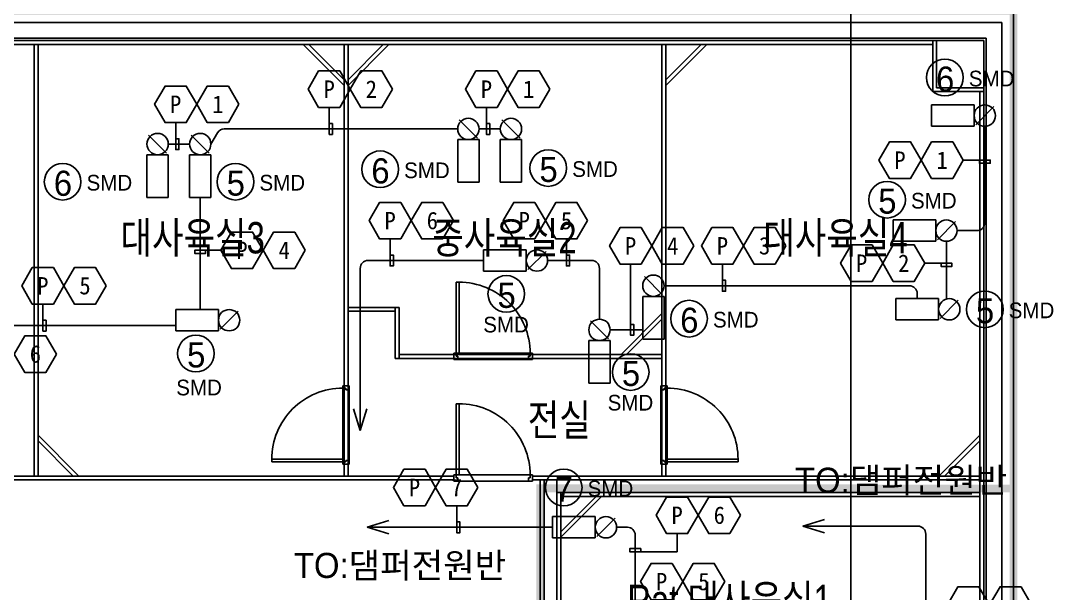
# Model space of a CAD drawing. Header units: millimetres. Extents: x 118559 to 211622, y 1329 to 63037.
# Drawn here: x 187459 to 200618, y 44849 to 52148 of the extents above; entities that cross this region are included whole.
import ezdxf
from ezdxf.enums import TextEntityAlignment as Align

# ---------------------------------------------------------------- set-up
doc = ezdxf.new("R2010")
doc.units = ezdxf.units.MM
doc.header["$LTSCALE"] = 120
doc.linetypes.add('HIDDENX2', pattern=[0.75, 0.5, -0.25])
for name, color, linetype in [('1구역', 41, 'Continuous'), ('ARCH', 9, 'Continuous'), ('DAMPER', 2, 'Continuous'), ('fire', 2, 'Continuous'), ('fire-l', 4, 'Continuous'), ('smd-f', 2, 'Continuous')]:
    doc.layers.add(name, color=color, linetype=linetype)
doc.styles.add('GHD', font='')
doc.styles.add('ghs', font='')
doc.styles.add('TT', font='')
doc.styles.add('돋움', font='')
doc.styles.get('GHD').set_extended_font_data('Dotum')
doc.styles.get('ghs').set_extended_font_data('Dotum')
doc.styles.get('TT').set_extended_font_data('Dotum')
doc.styles.get('돋움').set_extended_font_data('DotumChe')

# ---------------------------------------------------------------- blocks, each defined once
blk = doc.blocks.new('e-22-1')
at = {"layer": 'DAMPER'}
blk.add_line((-5, 1), (-1, 1), dxfattribs=at)
at = {"layer": 'fire'}
for p, q in [((-5, -1), (-5, 1)), ((-1, 1), (-1, -1)), ((0.85, 0.85), (-0.85, -0.85)), ((-1, -1), (-5, -1))]:
    blk.add_line(p, q, dxfattribs=at)
blk.add_circle((0, 0), 1, dxfattribs=at)

msp = doc.modelspace()

# ---------------------------------------------------------------- linework, layer by layer
at = {"layer": '1구역', "color": 4, "linetype": 'HIDDENX2', "ltscale": 7, "const_width": 100, "elevation": 0}
msp.add_lwpolyline([(177130.1, 40802.5), (179743.5, 40802.5), (179743.4, 44444), (194080.1, 44444.2), (194080.1, 46185.5), (200110.1, 46185.5), (200110.1, 52274.1), (160991.4, 52274.1), (160991.4, 42084.2), (169430.1, 42084.2), (169430.1, 35944.2), (167230.1, 35944.2), (167230.1, 31994.2), (177130, 31994.2), (177130.1, 40802.5)], dxfattribs=at)
at = {"layer": '1구역', "color": 5, "linetype": 'HIDDENX2', "ltscale": 7, "const_width": 100, "elevation": 0}
msp.add_lwpolyline([(194080.1, 44444.2), (194080.1, 46188.7), (200110.1, 46185.5), (200110.1, 24554.2), (190080.1, 24554.2), (190080.1, 29294.2), (188680.1, 29294.2), (188680.1, 31794.2), (187630.1, 31794.2), (187630.1, 42244.3), (192330.1, 42244.3), (192330.1, 44444.2)], close=True, dxfattribs=at)
at = {"layer": 'ARCH', "color": 9}
for p, q in [((198038.6, 6503.9, 0), (198038.6, 52274.2, 0)), ((200110.1, 6503.9, 0), (200110.1, 52274.2, 0)), ((200110.1, 6503.9, 0), (200110.1, 52274.2, 0)), ((199960.1, 52124.2, 0), (127180.1, 52124.1, 0)), ((199960.1, 52124.2, 0), (127180.1, 52124.1, 0)), ((199960.1, 52124.2, 0), (127180.1, 52124.1, 0)), ((199960.1, 9094.1, 0), (199960.1, 52124.2, 0)), ((199760.1, 51924.2, 0), (176080.1, 51924.2, 0)), ((183730.1, 51894.2, 0), (199130.1, 51894.2, 0)), ((199080.1, 51894.2, 0), (199080.1, 51244.2, 0)), ((199130.1, 51894.2, 0), (199130.1, 51294.2, 0)), ((199130.1, 51894.2, 0), (199730.1, 51894.2, 0)), ((199130.1, 51294.2, 0), (199130.1, 51894.2, 0)), ((199130.1, 51894.2, 0), (199730.1, 51894.2, 0)), ((199130.1, 51294.2, 0), (199130.1, 51894.2, 0)), ((199730.1, 51894.2, 0), (199730.1, 51294.2, 0)), ((199730.1, 51894.2, 0), (199730.1, 51294.2, 0)), ((199760.1, 24554.2, 0), (199760.1, 51924.2, 0)), ((183730.1, 51844.2, 0), (199080.1, 51844.2, 0)), ((187630.1, 51844.2, 0), (187630.1, 46344.2, 0)), ((187680.1, 51844.2, 0), (187680.1, 46344.2, 0)), ((191059.3, 51844.2, 0), (191580.1, 51323.5, 0)), ((191130.1, 51844.2, 0), (191580.1, 51394.2, 0)), ((191580.1, 51844.2, 0), (191580.1, 46344.2, 0)), ((191580.1, 51844.2, 0), (191580.1, 46344.2, 0)), ((191630.1, 51844.2, 0), (191630.1, 46344.2, 0)), ((191630.1, 51844.2, 0), (191630.1, 46344.2, 0)), ((192080.1, 51844.2, 0), (191630.1, 51394.2, 0)), ((192150.8, 51844.2, 0), (191630.1, 51323.5, 0)), ((195630.1, 51844.2, 0), (195630.1, 46344.2, 0)), ((195680.1, 46344.2, 0), (195680.1, 51844.2, 0)), ((196130.1, 51844.2, 0), (195680.1, 51394.2, 0)), ((196200.8, 51844.2, 0), (195680.1, 51323.5, 0)), ((199080.1, 51244.2, 0), (199730.1, 51244.2, 0)), ((199130.1, 51294.2, 0), (199730.1, 51294.2, 0)), ((199730.1, 51294.2, 0), (199130.1, 51294.2, 0)), ((199730.1, 51294.2, 0), (199130.1, 51294.2, 0)), ((199680.1, 51244.2, 0), (199680.1, 43144.2, 0)), ((199730.1, 44444.2, 0), (199730.1, 51294.2, 0)), ((193009.4, 47909.2, 0), (193009.4, 48814.5, 0)), ((193009.4, 48814.5, 0), (193044.7, 48814.5, 0)), ((193044.7, 47909.2, 0), (193044.7, 48814.5, 0)), ((192280.1, 48494.2, 0), (191630.1, 48494.2, 0)), ((192230.1, 48444.2, 0), (191630.1, 48444.2, 0)), ((192230.1, 48494.2, 0), (192230.1, 47844.2, 0)), ((192280.1, 48494.2, 0), (192280.1, 47844.2, 0)), ((195109.3, 47894.2, 0), (195630.1, 48414.9, 0)), ((195180.1, 47894.2, 0), (195630.1, 48344.2, 0)), ((193009.4, 47909.2, 0), (192980.1, 47909.2, 0)), ((192980.1, 47909.2, 0), (192980.1, 47829.2, 0)), ((193009.4, 47873.3, 0), (193009.4, 47909.2, 0)), ((193044.7, 47909.2, 0), (193009.4, 47909.2, 0)), ((193044.7, 47909.2, 0), (193950.7, 47909.2, 0)), ((193950.7, 47909.2, 0), (193950.7, 47873.3, 0)), ((193980.1, 47909.2, 0), (193950.7, 47909.2, 0)), ((193980.1, 47829.2, 0), (193980.1, 47909.2, 0)), ((192230.1, 47844.2, 0), (195630.1, 47844.2, 0)), ((192280.1, 47894.2, 0), (195630.1, 47894.2, 0)), ((192980.1, 47894.2, 0), (192980.1, 47844.2, 0)), ((192980.1, 47894.2, 0), (192980.1, 47844.2, 0)), ((193029.9, 47829.2, 0), (192980.1, 47829.2, 0)), ((193029.9, 47873.3, 0), (193009.4, 47873.3, 0)), ((193029.9, 47829.2, 0), (193029.9, 47873.3, 0)), ((193029.9, 47829.2, 0), (193930.2, 47829.2, 0)), ((193930.2, 47873.3, 0), (193930.2, 47829.2, 0)), ((193950.7, 47873.3, 0), (193930.2, 47873.3, 0)), ((193950.7, 47873.3, 0), (193930.2, 47873.3, 0)), ((193980.1, 47829.2, 0), (193930.2, 47829.2, 0)), ((193980.1, 47844.2, 0), (193980.1, 47894.2, 0)), ((191565.1, 47494.2, 0), (191565.1, 47464.8, 0)), ((191645.1, 47494.2, 0), (191565.1, 47494.2, 0)), ((191565.1, 47464.8, 0), (191600.9, 47464.8, 0)), ((191565.1, 46558.8, 0), (191565.1, 47464.8, 0)), ((191630.1, 47494.2, 0), (191580.1, 47494.2, 0)), ((191600.9, 47464.8, 0), (191600.9, 47444.3, 0)), ((191600.9, 47464.8, 0), (191600.9, 47444.3, 0)), ((191600.9, 47444.3, 0), (191645.1, 47444.3, 0)), ((191645.1, 47494.2, 0), (191645.1, 47444.3, 0)), ((191645.1, 46544.1, 0), (191645.1, 47444.3, 0)), ((195615.1, 47494.2, 0), (195695.1, 47494.2, 0)), ((195615.1, 47494.2, 0), (195615.1, 47444.3, 0)), ((195659.2, 47444.3, 0), (195615.1, 47444.3, 0)), ((195615.1, 46544.1, 0), (195615.1, 47444.3, 0)), ((195630.1, 47494.2, 0), (195680.1, 47494.2, 0)), ((195659.2, 47464.8, 0), (195659.2, 47444.3, 0)), ((195695.1, 47464.8, 0), (195659.2, 47464.8, 0)), ((195659.2, 47464.8, 0), (195659.2, 47444.3, 0)), ((195695.1, 47494.2, 0), (195695.1, 47464.8, 0)), ((195695.1, 46558.8, 0), (195695.1, 47464.8, 0)), ((193009.4, 46359.2, 0), (193009.4, 47264.5, 0)), ((193009.4, 47264.5, 0), (193044.7, 47264.5, 0)), ((193044.7, 46359.2, 0), (193044.7, 47264.5, 0)), ((188200.8, 46344.2, 0), (187680.1, 46864.9, 0)), ((199159.3, 46344.2, 0), (199680.1, 46864.9, 0)), ((188130.1, 46344.2, 0), (187680.1, 46794.2, 0)), ((199230.1, 46344.2, 0), (199680.1, 46794.2, 0)), ((191565.1, 46558.8, 0), (190659.8, 46558.8, 0)), ((190659.8, 46523.6, 0), (190659.8, 46558.8, 0)), ((191565.1, 46523.6, 0), (190659.8, 46523.6, 0)), ((191565.1, 46558.8, 0), (191565.1, 46523.6, 0)), ((191565.1, 46523.6, 0), (191565.1, 46494.2, 0)), ((191600.9, 46523.6, 0), (191565.1, 46523.6, 0)), ((191565.1, 46494.2, 0), (191645.1, 46494.2, 0)), ((191580.1, 46494.2, 0), (191630.1, 46494.2, 0)), ((191580.1, 46494.2, 0), (191630.1, 46494.2, 0)), ((191600.9, 46544.1, 0), (191600.9, 46523.6, 0)), ((191645.1, 46544.1, 0), (191600.9, 46544.1, 0)), ((191645.1, 46544.1, 0), (191645.1, 46494.2, 0)), ((195615.1, 46544.1, 0), (195659.2, 46544.1, 0)), ((195615.1, 46544.1, 0), (195615.1, 46494.2, 0)), ((195695.1, 46494.2, 0), (195615.1, 46494.2, 0)), ((195680.1, 46494.2, 0), (195630.1, 46494.2, 0)), ((195680.1, 46494.2, 0), (195630.1, 46494.2, 0)), ((195659.2, 46544.1, 0), (195659.2, 46523.6, 0)), ((195659.2, 46523.6, 0), (195695.1, 46523.6, 0)), ((195695.1, 46558.8, 0), (196600.3, 46558.8, 0)), ((195695.1, 46558.8, 0), (195695.1, 46523.6, 0)), ((195695.1, 46523.6, 0), (195695.1, 46494.2, 0)), ((195695.1, 46523.6, 0), (196600.3, 46523.6, 0)), ((196600.3, 46523.6, 0), (196600.3, 46558.8, 0)), ((179840.1, 46344.2, 0), (192980.1, 46344.2, 0)), ((193009.4, 46359.2, 0), (192980.1, 46359.2, 0)), ((192980.1, 46359.2, 0), (192980.1, 46279.2, 0)), ((192980.1, 46344.2, 0), (192980.1, 46294.2, 0)), ((192980.1, 46344.2, 0), (192980.1, 46294.2, 0)), ((192980.1, 46344.2, 0), (192980.1, 46294.2, 0)), ((193009.4, 46323.3, 0), (193009.4, 46359.2, 0)), ((193044.7, 46359.2, 0), (193009.4, 46359.2, 0)), ((193029.9, 46323.3, 0), (193009.4, 46323.3, 0)), ((193029.9, 46279.2, 0), (193029.9, 46323.3, 0)), ((193044.7, 46359.2, 0), (193950.7, 46359.2, 0)), ((193930.2, 46323.3, 0), (193930.2, 46279.2, 0)), ((193950.7, 46323.3, 0), (193930.2, 46323.3, 0)), ((193950.7, 46323.3, 0), (193930.2, 46323.3, 0)), ((193950.7, 46359.2, 0), (193950.7, 46323.3, 0)), ((193980.1, 46359.2, 0), (193950.7, 46359.2, 0)), ((193980.1, 46279.2, 0), (193980.1, 46359.2, 0)), ((193980.1, 46344.2, 0), (193980.1, 46294.2, 0)), ((193980.1, 46344.2, 0), (194080.1, 46344.2, 0)), ((193980.1, 46294.2, 0), (193980.1, 46344.2, 0)), ((194080.1, 46344.2, 0), (199680.1, 46344.2, 0)), ((179840.1, 46294.2, 0), (192980.1, 46294.2, 0)), ((193029.9, 46279.2, 0), (192980.1, 46279.2, 0)), ((193029.9, 46279.2, 0), (193930.2, 46279.2, 0)), ((193980.1, 46279.2, 0), (193930.2, 46279.2, 0)), ((193980.1, 46294.2, 0), (194130.1, 46294.2, 0)), ((194080.1, 46294.2, 0), (194080.1, 44284.2, 0)), ((194130.1, 43194.2, 0), (194130.1, 46294.2, 0)), ((194130.1, 46294.2, 0), (199680.1, 46294.2, 0)), ((194290.1, 46294.2, 0), (194290.1, 43194.2, 0)), ((194290.1, 46134.2, 0), (199680.1, 46134.2, 0)), ((194340.1, 46134.2, 0), (194340.1, 43194.2, 0)), ((194790.1, 46084.2, 0), (194340.1, 45634.2, 0)), ((194860.8, 46084.2, 0), (194340.1, 45563.5, 0)), ((194340.1, 46084.2, 0), (199680.1, 46084.2, 0))]:
    msp.add_line(p, q, dxfattribs=at)
for centre, start, end in [((193046, 47909.8, 0), 359.96385, 90.08492), ((191564.5, 46560.2, 0), 89.96385, 180.08492), ((195695.6, 46560.2, 0), 359.91508, 90.03615), ((193046, 46359.8, 0), 359.96385, 90.08492)]:
    msp.add_arc(centre, 904.7, start, end, dxfattribs=at)
at = {"layer": 'fire', "color": 2}
msp.add_line((195823.4, 45611.2, 0), (195823.4, 45378.4, 0), dxfattribs=at)
at = {"layer": 'fire', "color": 2, "elevation": 0}
for points in [[(191390.3, 51043.2), (191390.3, 50698.6), (191431.1, 50698.6), (191431.1, 50837.5), (191390.3, 50837.5)], [(193394.4, 51043.2), (193394.4, 50698.6), (193435.2, 50698.6), (193435.2, 50837.5), (193394.4, 50837.5)], [(189434.2, 50849.9), (189434.2, 50505.3), (189475, 50505.3), (189475, 50644.2), (189434.2, 50644.2)], [(199469.3, 50370.7), (199813.8, 50370.7), (199813.8, 50329.9), (199675, 50329.9), (199675, 50370.7)], [(192166.8, 49366.5), (192166.8, 49022), (192207.6, 49022), (192207.6, 49160.8), (192166.8, 49160.8)], [(194413.5, 49366.5), (194413.5, 49022), (194454.3, 49022), (194454.3, 49160.8), (194413.5, 49160.8)], [(190010.4, 49221.6), (189677.2, 49221.6), (189677.2, 49180.8), (189816, 49180.8), (189816, 49221.6)], [(195231.1, 49045.1), (195231.1, 48138.3), (195271.9, 48138.3), (195271.9, 48277.2), (195231.1, 48277.2)], [(196401.3, 49045.1), (196401.3, 48700.5), (196442.1, 48700.5), (196442.1, 48839.4), (196401.3, 48839.4)], [(198980.4, 49057.2), (199325, 49057.2), (199325, 49016.4), (199186.1, 49016.4), (199186.1, 49057.2)], [(187741.5, 48536.2), (187741.5, 48191.6), (187782.3, 48191.6), (187782.3, 48330.5), (187741.5, 48330.5)], [(193014.9, 45966.2), (193014.9, 45621.6), (193055.7, 45621.6), (193055.7, 45760.5), (193014.9, 45760.5)], [(195823.4, 45378.4), (195221, 45378.4), (195221, 45419.2), (195359.8, 45419.2), (195359.8, 45378.4)]]:
    msp.add_lwpolyline(points, dxfattribs=at)
at = {"layer": 'fire-l', "color": 6, "ltscale": 2}
for p, q in [((199744.4, 50802.1, 0), (199744.4, 49572.1, 0)), ((189967.6, 50718.9, 0), (189882.6, 50574.8, 0)), ((193027.6, 50768.1, 0), (190053.7, 50768.1, 0)), ((193570.7, 50768.1, 0), (193299.6, 50768.1, 0)), ((189610.6, 50574.8, 0), (189339.5, 50574.8, 0)), ((189746.6, 49894.8, 0), (189746.6, 48466.8, 0)), ((199391.6, 49472.1, 0), (199644.4, 49472.1, 0)), ((199255.6, 49336.1, 0), (199255.6, 48600.5, 0)), ((193358.1, 49091.4, 0), (191885.1, 49091.4, 0)), ((194174.1, 49091.4, 0), (194734.5, 49091.4, 0)), ((191785.1, 48991.4, 0), (191785.1, 46923, 0)), ((194834.5, 48343.7, 0), (194834.5, 48991.4, 0)), ((195657.9, 48770, 0), (198783.2, 48770, 0)), ((198883.2, 48605.2, 0), (198883.2, 48670, 0)), ((186712.7, 48261.1, 0), (189435.6, 48261.1, 0)), ((194970.5, 48207.7, 0), (195385.9, 48207.7, 0)), ((191785.1, 46923, 0), (191699.7, 47199.8, 2807)), ((191785.1, 46923, 0), (191870.5, 47199.8, 2807)), ((191875, 45691.1, 0), (192151.8, 45776.5, 2807)), ((194236.5, 45691.1, 0), (191875, 45691.1, 0)), ((191875, 45691.1, 0), (192151.8, 45605.7, 2807)), ((195052.5, 45691.1, 0), (195190.4, 45691.1, 0)), ((197425.9, 45705.5, 0), (197702.7, 45790.9, 2807)), ((198891.7, 45705.5, 0), (197425.9, 45705.5, 0)), ((197425.9, 45705.5, 0), (197702.7, 45620.1, 2807)), ((195290.4, 44619.5, 0), (195290.4, 45591.1, 0)), ((198991.7, 43496.5, 0), (198991.7, 45605.5, 0))]:
    msp.add_line(p, q, dxfattribs=at)
at = {"layer": 'fire-l', "color": 2, "elevation": 0}
for points in [[(191658.9, 51275.8), (191524.6, 51508.5), (191256, 51508.5), (191121.7, 51275.8), (191256, 51043.2), (191524.6, 51043.2)], [(192196.2, 51275.8), (192061.9, 51508.5), (191793.2, 51508.5), (191658.9, 51275.8), (191793.2, 51043.2), (192061.9, 51043.2)], [(193663, 51275.8), (193528.7, 51508.5), (193260.1, 51508.5), (193125.8, 51275.8), (193260.1, 51043.2), (193528.7, 51043.2)], [(194200.2, 51275.8), (194065.9, 51508.5), (193797.3, 51508.5), (193663, 51275.8), (193797.3, 51043.2), (194065.9, 51043.2)], [(189702.9, 51082.5), (189568.6, 51315.1), (189299.9, 51315.1), (189165.6, 51082.5), (189299.9, 50849.9), (189568.6, 50849.9)], [(190240.1, 51082.5), (190105.8, 51315.1), (189837.2, 51315.1), (189702.9, 51082.5), (189837.2, 50849.9), (190105.8, 50849.9)], [(198932, 50370.7), (198797.7, 50603.3), (198529.1, 50603.3), (198394.8, 50370.7), (198529.1, 50138.1), (198797.7, 50138.1)], [(199469.3, 50370.7), (199335, 50603.3), (199066.3, 50603.3), (198932, 50370.7), (199066.3, 50138.1), (199335, 50138.1)], [(192435.4, 49599.2), (192301.1, 49831.8), (192032.5, 49831.8), (191898.2, 49599.2), (192032.5, 49366.5), (192301.1, 49366.5)], [(192972.6, 49599.2), (192838.3, 49831.8), (192569.7, 49831.8), (192435.4, 49599.2), (192569.7, 49366.5), (192838.3, 49366.5)], [(194144.9, 49599.2), (194010.6, 49831.8), (193741.9, 49831.8), (193607.6, 49599.2), (193741.9, 49366.5), (194010.6, 49366.5)], [(194682.1, 49599.2), (194547.8, 49831.8), (194279.2, 49831.8), (194144.9, 49599.2), (194279.2, 49366.5), (194547.8, 49366.5)], [(195499.7, 49277.7), (195365.4, 49510.3), (195096.8, 49510.3), (194962.5, 49277.7), (195096.8, 49045.1), (195365.4, 49045.1)], [(196036.9, 49277.7), (195902.6, 49510.3), (195634, 49510.3), (195499.7, 49277.7), (195634, 49045.1), (195902.6, 49045.1)], [(196669.9, 49277.7), (196535.6, 49510.3), (196267, 49510.3), (196132.7, 49277.7), (196267, 49045.1), (196535.6, 49045.1)], [(197207.1, 49277.7), (197072.8, 49510.3), (196804.2, 49510.3), (196669.9, 49277.7), (196804.2, 49045.1), (197072.8, 49045.1)], [(190547.7, 49221.6), (190413.3, 49454.2), (190144.7, 49454.2), (190010.4, 49221.6), (190144.7, 48988.9), (190413.3, 48988.9)], [(191084.9, 49221.6), (190950.6, 49454.2), (190682, 49454.2), (190547.7, 49221.6), (190682, 48988.9), (190950.6, 48988.9)], [(198443.2, 49057.2), (198308.9, 49289.8), (198040.3, 49289.8), (197906, 49057.2), (198040.3, 48824.6), (198308.9, 48824.6)], [(198980.4, 49057.2), (198846.1, 49289.8), (198577.5, 49289.8), (198443.2, 49057.2), (198577.5, 48824.6), (198846.1, 48824.6)], [(188010.1, 48768.8), (187875.8, 49001.4), (187607.2, 49001.4), (187472.9, 48768.8), (187607.2, 48536.2), (187875.8, 48536.2)], [(188547.3, 48768.8), (188413, 49001.4), (188144.4, 49001.4), (188010.1, 48768.8), (188144.4, 48536.2), (188413, 48536.2)], [(187915, 47898.4), (187780.6, 48131), (187512, 48131), (187377.7, 47898.4), (187512, 47665.8), (187780.6, 47665.8)], [(192746.3, 46198.8), (192612, 46431.4), (192343.4, 46431.4), (192209.1, 46198.8), (192343.4, 45966.2), (192612, 45966.2)], [(193283.5, 46198.8), (193149.2, 46431.4), (192880.6, 46431.4), (192746.3, 46198.8), (192880.6, 45966.2), (193149.2, 45966.2)], [(196092, 45843.9), (195957.7, 46076.5), (195689, 46076.5), (195554.7, 45843.9), (195689, 45611.2), (195957.7, 45611.2)], [(196629.2, 45843.9), (196494.9, 46076.5), (196226.3, 46076.5), (196092, 45843.9), (196226.3, 45611.2), (196494.9, 45611.2)], [(195894.6, 44998.5), (195760.2, 45231.1), (195491.6, 45231.1), (195357.3, 44998.5), (195491.6, 44765.9), (195760.2, 44765.9)], [(196431.8, 44998.5), (196297.5, 45231.1), (196028.9, 45231.1), (195894.6, 44998.5), (196028.9, 44765.9), (196297.5, 44765.9)], [(199804, 44701.7), (199669.7, 44934.3), (199401.1, 44934.3), (199266.8, 44701.7), (199401.1, 44469.1), (199669.7, 44469.1)], [(200341.2, 44701.7), (200206.9, 44934.3), (199938.3, 44934.3), (199804, 44701.7), (199938.3, 44469.1), (200206.9, 44469.1)]]:
    msp.add_lwpolyline(points, close=True, dxfattribs=at)
at = {"layer": 'fire-l', "color": 6, "ltscale": 2}
for centre, start, end in [((190053.7, 50668.1, 0), 90, 149.47569), ((199644.4, 49572.1, 0), 270, 0), ((191885.1, 48991.4, 0), 90, 180), ((194734.5, 48991.4, 0), 0, 90), ((198783.2, 48670, 0), 0, 90), ((195190.4, 45591.1, 0), 0, 90), ((198891.7, 45605.5, 0), 0, 90)]:
    msp.add_arc(centre, 100, start, end, dxfattribs=at)
at = {"layer": 'smd-f'}
for centre in [(199235.3, 51423.4, 0), (192039.8, 50253.9), (194182, 50270), (187994, 50095.8), (190196.6, 50095.8), (198498.8, 49866.6, 0), (193647.2, 48665.2, 0), (199743.8, 48469, 0), (195975.2, 48350.1), (189692.3, 47905.8), (195232, 47669.9), (194378.3, 46198.4)]:
    msp.add_circle(centre, 233.7, dxfattribs=at)

# ---------------------------------------------------------------- block references
at = {"layer": 'fire-l', "ltscale": 2, "xscale": 136, "yscale": 136, "zscale": 136}
for p in [(199744.4, 50938.1, 0), (199255.6, 49472.1, 0), (194038.1, 49091.4, 0), (199291.2, 48469.2, 0), (190115.6, 48330.8, 0), (194916.5, 45691.1, 0)]:
    msp.add_blockref('e-22-1', p, dxfattribs=at)
at = {"layer": 'fire-l', "ltscale": 2, "xscale": 136, "yscale": 136, "zscale": 136, "rotation": 90}
for p in [(193163.6, 50768.1, 0), (193706.7, 50768.1, 0), (189203.5, 50574.8, 0), (189746.6, 50574.8, 0), (195521.9, 48770, 0), (194834.5, 48207.7, 0)]:
    msp.add_blockref('e-22-1', p, dxfattribs=at)

# ---------------------------------------------------------------- texts
at = {"layer": 'ARCH', "color": 9, "style": 'GHD', "width": 0.8}
for s, p in [('대사육실3', (188730.8, 49181.6, 0)), ('중사육실2', (192704, 49181.6, 0)), ('대사육실4', (196922.3, 49181.6, 0)), ('전실', (193920.8, 46859.4, 0)), ('Rat 대사육실1', (195188.1, 44557.9, 0))]:
    msp.add_text(s, height=400, dxfattribs=at).set_placement(p)
at = {"layer": 'fire', "style": '돋움'}
for s, p in [('P', (191390.3, 51275.8, 0)), ('2', (191927.5, 51275.8, 0)), ('P', (193394.4, 51275.8, 0)), ('1', (193931.6, 51275.8, 0)), ('P', (189434.2, 51082.5, 0)), ('1', (189971.5, 51082.5, 0)), ('P', (198663.4, 50370.7, 0)), ('1', (199200.7, 50370.7, 0)), ('P', (192166.8, 49599.2, 0)), ('6', (192704, 49599.2, 0)), ('P', (193876.2, 49599.2, 0)), ('5', (194413.5, 49599.2, 0)), ('P', (195231.1, 49277.7, 0)), ('4', (195768.3, 49277.7, 0)), ('P', (196401.3, 49277.7, 0)), ('3', (196938.5, 49277.7, 0)), ('P', (190279, 49221.6, 0)), ('4', (190816.3, 49221.6, 0)), ('P', (198174.6, 49057.2, 0)), ('2', (198711.8, 49057.2, 0)), ('P', (187741.5, 48768.8, 0)), ('5', (188278.7, 48768.8, 0)), ('6', (187646.3, 47898.4, 0)), ('P', (192477.7, 46198.8, 0)), ('7', (193014.9, 46198.8, 0)), ('P', (195823.4, 45843.9, 0)), ('6', (196360.6, 45843.9, 0)), ('P', (195625.9, 44998.5, 0)), ('5', (196163.2, 44998.5, 0))]:
    msp.add_text(s, height=222.4, dxfattribs=at).set_placement(p, align=Align.MIDDLE)
at = {"layer": 'smd-f', "style": 'TT'}
for s, p in [('6', (199239, 51403.4, 0)), ('6', (192043.6, 50234)), ('5', (194185.7, 50250.1)), ('6', (187997.7, 50075.8)), ('5', (190200.4, 50075.8)), ('5', (198502.5, 49846.7, 0)), ('5', (193650.9, 48645.3, 0)), ('5', (199747.5, 48449, 0)), ('6', (195978.9, 48330.2)), ('5', (189696.1, 47885.8)), ('5', (195235.8, 47650)), ('TO:댐퍼전원반', (198678.8, 46294.2, 0)), ('7', (194382.1, 46178.4)), ('TO:댐퍼전원반', (192293.1, 45208.7, -1403.5))]:
    msp.add_text(s, height=320, dxfattribs=at).set_placement(p, align=Align.MIDDLE)
at = {"layer": 'smd-f', "style": 'ghs'}
for p in [(199540.2, 51310.5, 0), (192344.8, 50141), (194486.9, 50157.1), (188298.9, 49982.9), (190501.6, 49982.9), (198803.7, 49753.7, 0), (200048.7, 48356.1, 0), (196280.1, 48237.2), (193353.2, 48174.6, 0), (189441.5, 47372.4, 0), (194938.1, 47179.3), (194683.3, 46085.5)]:
    msp.add_text('SMD', height=200, dxfattribs=at).set_placement(p)

doc.saveas('drawing.dxf')
